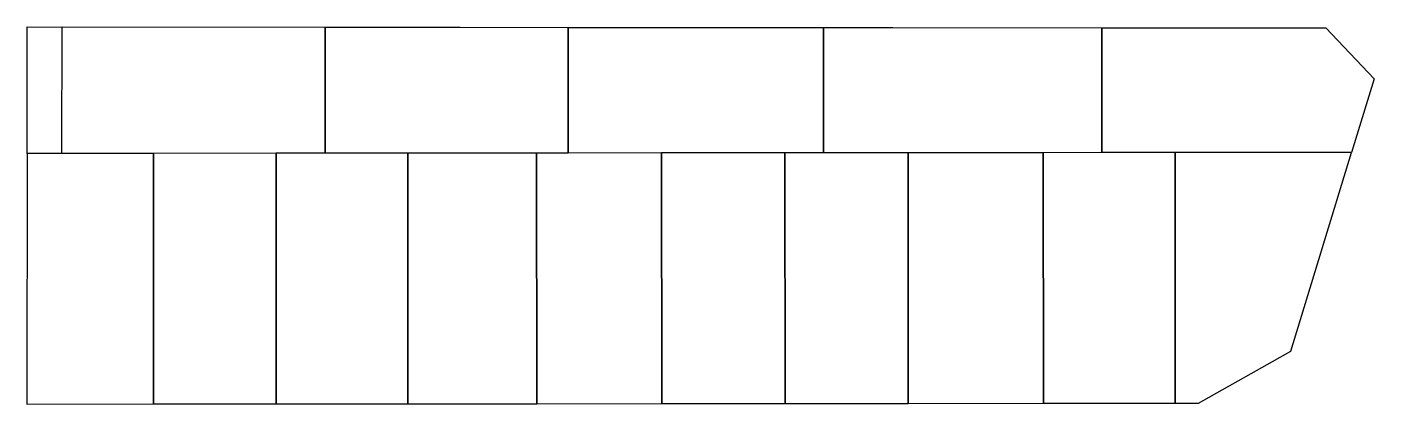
# Model space of a CAD drawing. Header units: metres. Extents: x 0 to 77535, y 0 to 21699.
import ezdxf

# ---------------------------------------------------------------- set-up
doc = ezdxf.new("R2010")
doc.units = ezdxf.units.M

msp = doc.modelspace()

# ---------------------------------------------------------------- linework, layer by layer
at = {"color": 1}
for p, q in [((6, 14421), (9, 21699)), ((9, 21699), (74769, 21643)), ((74769, 21643), (77535, 18713)), ((77535, 18713), (76241, 14478)), ((76241, 14478), (6, 14421))]:
    msp.add_line(p, q, dxfattribs=at)
at = {"color": 2}
for p, q in [((2014, 14422), (2019, 21698)), ((2019, 21698), (17174, 21686)), ((17168, 14433), (17174, 21686)), ((17174, 21686), (17168, 14433)), ((17174, 21686), (31158, 21676)), ((31153, 14444), (31158, 21676)), ((31158, 21676), (31153, 14444)), ((31158, 21676), (45855, 21664)), ((45850, 14455), (45855, 21664)), ((45855, 21664), (45850, 14455)), ((45855, 21664), (61868, 21652)), ((61863, 14467), (61868, 21652)), ((61868, 21652), (61863, 14467)), ((61868, 21652), (74769, 21643)), ((74769, 21643), (77535, 18713)), ((77535, 18713), (76241, 14478)), ((6, 14421), (0, 0)), ((7277, 14426), (6, 14421)), ((17168, 14433), (2014, 14422)), ((14344, 14431), (7277, 14426)), ((7288, 5), (7277, 14426)), ((7277, 14426), (7288, 5)), ((21917, 14437), (14344, 14431)), ((14354, 11), (14344, 14431)), ((14344, 14431), (14354, 11)), ((31153, 14444), (17168, 14433)), ((29337, 14442), (21917, 14437)), ((21928, 16), (21917, 14437)), ((21917, 14437), (21928, 16)), ((36524, 14448), (29337, 14442)), ((29348, 22), (29337, 14442)), ((29337, 14442), (29348, 22)), ((45850, 14455), (31153, 14444)), ((43630, 14453), (36524, 14448)), ((36535, 27), (36524, 14448)), ((36524, 14448), (36535, 27)), ((50712, 14458), (43630, 14453)), ((43641, 33), (43630, 14453)), ((43630, 14453), (43641, 33)), ((61863, 14467), (45850, 14455)), ((58494, 14464), (50712, 14458)), ((50723, 38), (50712, 14458)), ((50712, 14458), (50723, 38)), ((66084, 14470), (58494, 14464)), ((58505, 44), (58494, 14464)), ((58494, 14464), (58505, 44)), ((76241, 14478), (61863, 14467)), ((76241, 14478), (66084, 14470)), ((66095, 49), (66084, 14470)), ((66084, 14470), (66095, 49)), ((72744, 3036), (76241, 14478)), ((76241, 14478), (76241, 14478)), ((67439, 50), (72744, 3036)), ((0, 0), (7288, 5)), ((7288, 5), (14354, 11)), ((14354, 11), (21928, 16)), ((21928, 16), (29348, 22)), ((29348, 22), (36535, 27)), ((36535, 27), (43641, 33)), ((43641, 33), (50723, 38)), ((50723, 38), (58505, 44)), ((58505, 44), (66095, 49)), ((66095, 49), (67439, 50))]:
    msp.add_line(p, q, dxfattribs=at)

doc.saveas('drawing.dxf')
